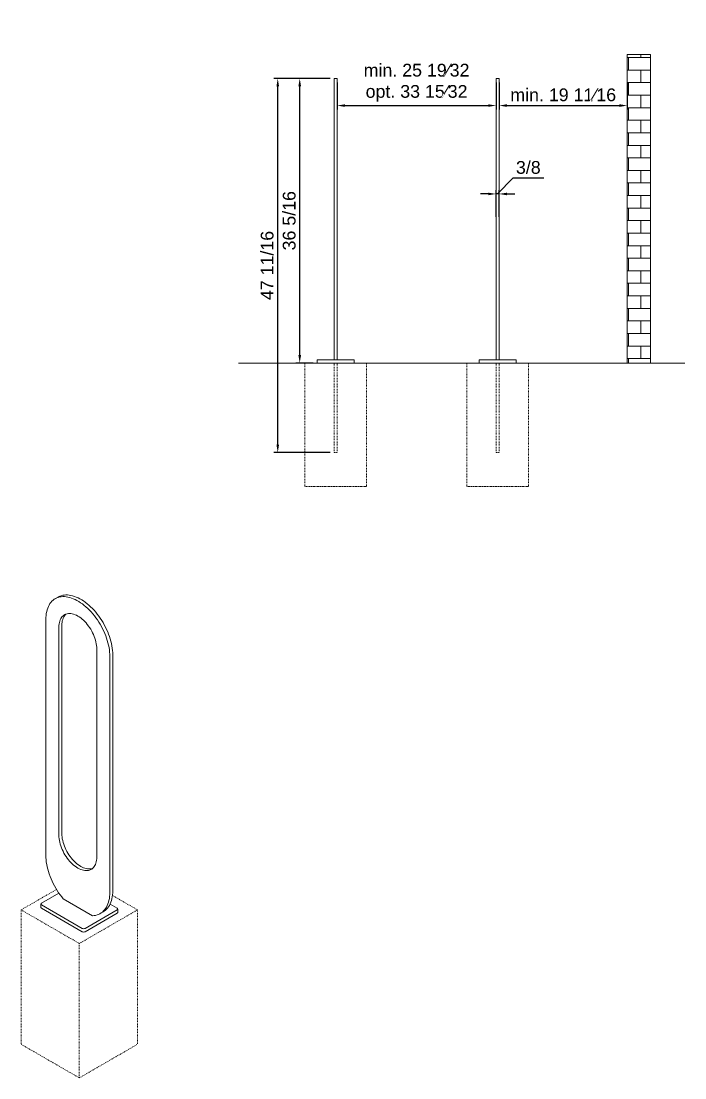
# Model space of a CAD drawing. Header units: inches. Extents: x -27 to 495, y -3 to 144.
# Drawn here: x 74.2 to 158.9, y -2.6 to 132.2 of the extents above; entities that cross this region are included whole.
import ezdxf

# ---------------------------------------------------------------- set-up
doc = ezdxf.new("R2010")
doc.units = ezdxf.units.IN
doc.linetypes.add('HIDDEN', pattern=[1.905, 1.27, -0.635])
for name, color, linetype, lineweight in [('ZANO_R', 7, 'Continuous', 0), ('ZANO_R_przerywana', 250, 'HIDDEN', 0), ('ZANO_W', 1, 'Continuous', 0)]:
    doc.layers.add(name, color=color, linetype=linetype, lineweight=lineweight)
doc.styles.get("Standard").update_dxf_attribs({"font": 'arial.ttf'})
doc.dimstyles.new('amerykanie', dxfattribs={"dimtxt": 50, "dimasz": 50, "dimexe": 0.5, "dimexo": 0.5, "dimgap": 1, "dimtad": 1, "dimdec": 0, "dimzin": 0, "dimlunit": 5, "dimtxsty": 'Standard', "dimcen": 0.09, "dimclrd": 1, "dimclre": 1, "dimclrt": 1, "dimazin": 0, "dimtfac": 1, "dimtdec": 0, "dimtmove": 0, "dimatfit": 3, "dimfxl": 1, "dimtzin": 0, "dimarcsym": 1})

# ---------------------------------------------------------------- blocks, each defined once
blk = doc.blocks.new('*D389')
at = {"layer": 'ZANO_W', "color": 1, "lineweight": -2}
for p, q in [((114.48, 124.42), (114.48, 120.96)), ((134.76, 124.42), (134.76, 120.96)), ((115.48, 121.46), (133.76, 121.46))]:
    blk.add_line(p, q, dxfattribs=at)
at = {"layer": 'ZANO_W', "color": 1}
for points in [[(115.48, 121.63), (115.48, 121.3), (114.48, 121.46)], [(133.76, 121.3), (133.76, 121.63), (134.76, 121.46)]]:
    blk.add_solid(points, dxfattribs=at)
at = {"layer": 'ZANO_W', "color": 1, "insert": (124.62, 124.38), "char_height": 1.625, "attachment_point": 5}
blk.add_mtext('min. 25 19⁄32\\Popt. 33 15⁄32', dxfattribs=at)
blk = doc.blocks.new('*D390')
at = {"layer": 'ZANO_W', "color": 1, "lineweight": -2}
for p, q in [((135.15, 124.42), (135.15, 120.96)), ((151.51, 124.42), (151.51, 120.96)), ((136.15, 121.46), (150.51, 121.46))]:
    blk.add_line(p, q, dxfattribs=at)
at = {"layer": 'ZANO_W', "color": 1}
for points in [[(136.15, 121.63), (136.15, 121.3), (135.15, 121.46)], [(150.51, 121.3), (150.51, 121.63), (151.51, 121.46)]]:
    blk.add_solid(points, dxfattribs=at)
at = {"layer": 'ZANO_W', "color": 1, "insert": (143.33, 122.82), "char_height": 1.625, "attachment_point": 5}
blk.add_mtext('min. 19 11⁄16', dxfattribs=at)
blk = doc.blocks.new('*D392')
at = {"layer": 'ZANO_W', "color": 1, "lineweight": -2}
for p, q in [((136.9, 112.22), (134.96, 110.19)), ((140.86, 112.22), (136.9, 112.22)), ((134.76, 107.27), (134.76, 110.69)), ((135.15, 107.27), (135.15, 110.69)), ((133.76, 110.19), (132.76, 110.19)), ((135.15, 110.19), (134.76, 110.19)), ((136.15, 110.19), (137.15, 110.19))]:
    blk.add_line(p, q, dxfattribs=at)
at = {"layer": 'ZANO_W', "color": 1}
for points in [[(133.76, 110.02), (133.76, 110.35), (134.76, 110.19)], [(136.15, 110.35), (136.15, 110.02), (135.15, 110.19)]]:
    blk.add_solid(points, dxfattribs=at)
at = {"layer": 'ZANO_W', "color": 1, "insert": (138.88, 113.56), "char_height": 1.625, "attachment_point": 5}
blk.add_mtext('3/8', dxfattribs=at)
blk = doc.blocks.new('*D393')
at = {"layer": 'ZANO_W', "color": 1, "lineweight": -2}
for p, q in [((113.59, 124.92), (109.21, 124.92)), ((109.71, 89.62), (109.71, 123.92)), ((111.42, 88.62), (109.21, 88.62))]:
    blk.add_line(p, q, dxfattribs=at)
at = {"layer": 'ZANO_W', "color": 1}
for points in [[(109.88, 123.92), (109.54, 123.92), (109.71, 124.92)], [(109.54, 89.62), (109.88, 89.62), (109.71, 88.62)]]:
    blk.add_solid(points, dxfattribs=at)
at = {"layer": 'ZANO_W', "color": 1, "insert": (108.37, 106.77), "char_height": 1.625, "attachment_point": 5, "rotation": 90}
blk.add_mtext('36 5/16', dxfattribs=at)
blk = doc.blocks.new('*D394')
at = {"layer": 'ZANO_W', "color": 1, "lineweight": -2}
for p, q in [((113.59, 124.92), (106.4, 124.92)), ((106.9, 78.2), (106.9, 123.92)), ((113.59, 77.2), (106.4, 77.2))]:
    blk.add_line(p, q, dxfattribs=at)
at = {"layer": 'ZANO_W', "color": 1}
for points in [[(107.07, 123.92), (106.74, 123.92), (106.9, 124.92)], [(106.74, 78.2), (107.07, 78.2), (106.9, 77.2)]]:
    blk.add_solid(points, dxfattribs=at)
at = {"layer": 'ZANO_W', "color": 1, "insert": (105.56, 101.06), "char_height": 1.625, "attachment_point": 5, "rotation": 90}
blk.add_mtext('47 11/16', dxfattribs=at)

msp = doc.modelspace()

# ---------------------------------------------------------------- hatches: boundary and pattern name
at = {"layer": 'ZANO_R', "ltscale": 10, "transparency": 33554559}
h = msp.add_hatch(dxfattribs=at)
h.set_pattern_fill('AR-B816', scale=0.007874)
h.set_pattern_definition([(0, (-293.1526, 113.1866), (0, 1.6), []), (90, (-293.1526, 113.1866), (-1.6, 1.6), [1.6, -1.6])])
h.paths.add_polyline_path([(151.50865, 127.98816), (151.50865, 88.61808), (154.4614, 88.61808), (154.4614, 127.98816)])

# ---------------------------------------------------------------- linework, layer by layer
at = {"layer": 'ZANO_R'}
for p, q in [((151.50865, 88.61808), (151.50865, 127.98816)), ((151.50865, 127.98816), (154.4614, 127.98816)), ((154.4614, 127.98816), (154.4614, 88.61808)), ((114.48332, 124.91729), (114.08961, 124.91729)), ((114.08961, 120.58658), (114.08961, 124.91729)), ((114.48332, 124.91729), (114.48332, 120.58658)), ((135.15279, 124.91729), (134.75909, 124.91729)), ((134.75909, 120.58658), (134.75909, 124.91729)), ((135.15279, 124.91729), (135.15279, 120.58658)), ((114.08961, 120.58658), (114.08961, 92.94879)), ((114.48332, 120.58658), (114.48332, 92.94879)), ((134.75909, 120.58658), (134.75909, 92.94879)), ((135.15279, 120.58658), (135.15279, 92.94879)), ((114.08961, 89.01178), (114.08961, 92.94879)), ((114.48332, 89.01178), (114.48332, 92.94879)), ((134.75909, 89.01178), (134.75909, 92.94879)), ((135.15279, 89.01178), (135.15279, 92.94879)), ((111.92426, 88.61808), (111.92426, 89.01178)), ((111.92426, 89.01178), (112.12111, 89.01178)), ((116.45182, 89.01178), (112.12111, 89.01178)), ((116.45182, 89.01178), (116.64867, 89.01178)), ((116.64867, 89.01178), (116.64867, 88.61808)), ((132.59373, 88.61808), (132.59373, 89.01178)), ((132.59373, 89.01178), (132.79058, 89.01178)), ((137.12129, 89.01178), (132.79058, 89.01178)), ((137.12129, 89.01178), (137.31814, 89.01178)), ((137.31814, 89.01178), (137.31814, 88.61808)), ((101.90295, 88.61808), (158.85791, 88.61808)), ((110.34946, 88.61808), (118.22347, 88.61808)), ((118.22347, 88.61808), (110.34946, 88.61808)), ((114.08961, 88.61808), (114.48332, 88.61808)), ((131.01893, 88.61808), (138.89295, 88.61808)), ((138.89295, 88.61808), (131.01893, 88.61808)), ((134.75909, 88.61808), (135.15279, 88.61808)), ((78.87936, 58.76276), (78.50818, 58.54848)), ((77.31205, 55.90475), (77.31205, 25.8149)), ((78.98238, 54.94049), (78.98238, 28.3654)), ((79.35357, 55.15477), (79.35357, 28.57968)), ((83.80778, 25.57976), (83.80778, 52.15484)), ((85.8493, 21.31501), (85.8493, 51.40486)), ((85.47811, 21.10073), (85.47811, 51.19058)), ((76.75527, 19.70854), (78.97298, 20.9888)), ((83.25101, 18.10144), (79.53916, 20.24424)), ((76.6784, 19.6014), (76.6784, 19.17277)), ((81.95186, 16.49434), (76.75527, 19.49426)), ((81.95186, 16.06571), (76.75527, 19.06563)), ((85.50383, 19.58656), (86.40607, 19.0657)), ((86.48295, 18.52993), (86.48295, 18.95856)), ((86.40607, 18.85142), (82.32304, 16.49434)), ((86.40607, 18.42279), (82.32304, 16.06571)), ((84.24574, 18.37689), (84.61692, 18.59117))]:
    msp.add_line(p, q, dxfattribs=at)
at = {"layer": 'ZANO_R', "flags": 128}
for points in [[(85.47811, 51.19058), (85.47145, 51.4636), (85.4515, 51.74341), (85.41831, 52.02911), (85.372, 52.31975), (85.31272, 52.61441), (85.24066, 52.91211), (85.15606, 53.21188), (85.05919, 53.51275), (84.95036, 53.81373), (84.82995, 54.11385), (84.69832, 54.41211), (84.55593, 54.70756), (84.40322, 54.99922), (84.2407, 55.28615), (84.0689, 55.56742), (83.88838, 55.84208), (83.69972, 56.10927), (83.50355, 56.3681), (83.3005, 56.61774), (83.09124, 56.85735), (82.87644, 57.08618), (82.65681, 57.30345), (82.43306, 57.50849), (82.20593, 57.7006), (81.97616, 57.87916), (81.74449, 58.0436), (81.51168, 58.19337), (81.27849, 58.32799), (81.04568, 58.44701), (80.81401, 58.55006), (80.58423, 58.63678), (80.3571, 58.70691), (80.13336, 58.76021), (79.91373, 58.79651), (79.69893, 58.81569), (79.48966, 58.81769), (79.28662, 58.80249), (79.09044, 58.77015), (78.90179, 58.72078), (78.72127, 58.65454), (78.54946, 58.57164), (78.38694, 58.47235), (78.23424, 58.35699), (78.09184, 58.22596), (77.96022, 58.07966), (77.8398, 57.91858), (77.73098, 57.74324), (77.6341, 57.55422), (77.5495, 57.35213), (77.47744, 57.13762), (77.41816, 56.91141), (77.37185, 56.67423), (77.33867, 56.42685), (77.31871, 56.17008), (77.31205, 55.90475)], [(78.87936, 58.76276), (78.92065, 58.78592), (79.09245, 58.86882), (79.27297, 58.93506), (79.46163, 58.98443), (79.6578, 59.01677), (79.86085, 59.03197), (80.07011, 59.02997), (80.28491, 59.01079), (80.50454, 58.97449), (80.72829, 58.9212), (80.95542, 58.85106), (81.18519, 58.76434), (81.41686, 58.66129), (81.64967, 58.54227), (81.88286, 58.40765), (82.11567, 58.25788), (82.34734, 58.09344), (82.57712, 57.91488), (82.80425, 57.72277), (83.02799, 57.51773), (83.24762, 57.30046), (83.46242, 57.07163), (83.67168, 56.83202), (83.87473, 56.58238), (84.0709, 56.32355), (84.25956, 56.05636), (84.44008, 55.7817), (84.61188, 55.50043), (84.7744, 55.2135), (84.92711, 54.92184), (85.06951, 54.62639), (85.20113, 54.32813), (85.32155, 54.02801), (85.43037, 53.72703), (85.52724, 53.42616), (85.61185, 53.12639), (85.68391, 52.82869), (85.74319, 52.53403), (85.7895, 52.24339), (85.82268, 51.95769), (85.84264, 51.67788), (85.8493, 51.40486)], [(83.80778, 52.15484), (83.80104, 52.36694), (83.78083, 52.58565), (83.74729, 52.80973), (83.70059, 53.03794), (83.641, 53.269), (83.56885, 53.50162), (83.48454, 53.7345), (83.38855, 53.96633), (83.28141, 54.19582), (83.16372, 54.42168), (83.03613, 54.64266), (82.89938, 54.85751), (82.7542, 55.06505), (82.60143, 55.26409), (82.44191, 55.45353), (82.27654, 55.63232), (82.10624, 55.79944), (81.93196, 55.95398), (81.75468, 56.09505), (81.57538, 56.22189), (81.39508, 56.33377), (81.21478, 56.43006), (81.03549, 56.51023), (80.85821, 56.57384), (80.68393, 56.62053), (80.51362, 56.65003), (80.34825, 56.66218), (80.18873, 56.65691), (80.03596, 56.63425), (79.89079, 56.59433), (79.75403, 56.53738), (79.62645, 56.46371), (79.50876, 56.37372), (79.40162, 56.26794), (79.30562, 56.14694), (79.22131, 56.0114), (79.14916, 55.86209), (79.08957, 55.69983), (79.04287, 55.52553), (79.00933, 55.34018), (78.98913, 55.1448), (78.98238, 54.94049)], [(79.8849, 56.5923), (79.87994, 56.588), (79.7728, 56.48222), (79.67681, 56.36122), (79.5925, 56.22568), (79.52035, 56.07637), (79.46076, 55.91411), (79.41406, 55.73981), (79.38051, 55.55446), (79.36031, 55.35908), (79.35357, 55.15477)], [(78.98238, 28.3654), (78.98913, 28.15331), (79.00933, 27.9346), (79.04287, 27.71052), (79.08957, 27.48231), (79.14916, 27.25125), (79.22131, 27.01863), (79.30562, 26.78575), (79.40162, 26.55392), (79.50876, 26.32443), (79.62645, 26.09857), (79.75403, 25.87759), (79.89079, 25.66273), (80.03596, 25.45521), (80.18873, 25.25616), (80.34825, 25.06672), (80.51362, 24.88793), (80.68393, 24.72081), (80.85821, 24.56627), (81.03549, 24.42519), (81.21478, 24.29836), (81.39508, 24.18648), (81.57538, 24.09019), (81.75468, 24.01001), (81.93196, 23.94641), (82.10624, 23.89972), (82.27654, 23.87022), (82.44191, 23.85807), (82.60143, 23.86334), (82.7542, 23.886), (82.89938, 23.92591), (83.03613, 23.98287), (83.16372, 24.05654), (83.28141, 24.14653), (83.38855, 24.25231), (83.48454, 24.37332), (83.56885, 24.50885), (83.641, 24.65817), (83.70059, 24.82042), (83.74729, 24.99472), (83.78083, 25.18007), (83.80104, 25.37545), (83.80778, 25.57976)], [(79.35357, 28.57968), (79.36031, 28.36759), (79.38051, 28.14888), (79.41406, 27.9248), (79.46076, 27.69659), (79.52035, 27.46553), (79.5925, 27.23291), (79.67681, 27.00003), (79.7728, 26.7682), (79.87994, 26.53871), (79.99763, 26.31285), (80.12521, 26.09187), (80.26197, 25.87701), (80.40714, 25.66949), (80.55992, 25.47044), (80.71944, 25.281), (80.88481, 25.10221), (81.05511, 24.93509), (81.22939, 24.78055), (81.40667, 24.63947), (81.58596, 24.51264), (81.76627, 24.40076), (81.94657, 24.30447), (82.12586, 24.22429), (82.30314, 24.16069), (82.47742, 24.114), (82.64772, 24.0845), (82.8131, 24.07235), (82.97262, 24.07762), (83.12539, 24.10028), (83.27056, 24.14019), (83.27645, 24.14224)], [(79.53916, 20.24291), (79.33132, 20.4998), (79.13056, 20.76603), (78.93753, 21.04073), (78.75285, 21.32302), (78.57711, 21.61199), (78.41089, 21.9067), (78.25473, 22.2062), (78.10913, 22.50951), (77.97456, 22.81566), (77.85145, 23.12366), (77.74021, 23.43251), (77.64119, 23.74121), (77.55472, 24.04876), (77.48107, 24.35416), (77.42049, 24.65644), (77.37316, 24.95461), (77.33925, 25.2477), (77.31886, 25.53477), (77.31205, 25.8149)], [(85.47811, 21.10073), (85.47131, 20.82846), (85.45092, 20.56494), (85.417, 20.311), (85.36968, 20.06747), (85.30909, 19.83515), (85.23544, 19.61477), (85.14897, 19.40706), (85.04996, 19.21268), (84.93871, 19.03227), (84.81561, 18.86641), (84.68104, 18.71563), (84.53543, 18.58043), (84.37927, 18.46123), (84.21305, 18.35843), (84.03732, 18.27236), (83.85264, 18.2033), (83.6596, 18.15147), (83.45884, 18.11703), (83.25101, 18.10011)], [(85.8493, 21.31501), (85.84249, 21.04274), (85.8221, 20.77922), (85.78819, 20.52528), (85.74086, 20.28175), (85.68028, 20.04943), (85.60663, 19.82905), (85.52016, 19.62134), (85.42114, 19.42696), (85.3099, 19.24655), (85.18679, 19.08069), (85.05222, 18.92991), (84.90662, 18.79471), (84.75046, 18.67551), (84.61692, 18.59117)]]:
    msp.add_lwpolyline(points, dxfattribs=at)
at = {"layer": 'ZANO_R'}
for centre, radius, start, end in [((76.80975, 19.18587), 0.132, 185.6935945, 245.6263386), ((76.79593, 19.6014), 0.1146, 110.7823904, 249.2176096), ((86.36541, 18.95856), 0.1146, 290.7831978, 69.2168022), ((86.35159, 18.54303), 0.13201, 294.3749457, 354.3038272), ((82.13745, 16.85252), 0.40341, 242.6091017, 297.3908983), ((82.13745, 16.42389), 0.40341, 242.6091017, 297.3908983)]:
    msp.add_arc(centre, radius, start, end, dxfattribs=at)
at = {"layer": 'ZANO_R_przerywana', "ltscale": 0.05}
for p, q in [((110.34946, 88.61808), (110.34946, 72.87004)), ((110.34946, 88.61808), (110.34946, 72.87004)), ((114.08961, 77.20075), (114.08961, 88.61808)), ((114.48332, 77.20075), (114.48332, 88.61808)), ((118.22347, 88.61808), (118.22347, 72.87004)), ((118.22347, 88.61808), (118.22347, 72.87004)), ((131.01893, 88.61808), (131.01893, 72.87004)), ((131.01893, 88.61808), (131.01893, 72.87004)), ((134.75909, 77.20075), (134.75909, 88.61808)), ((135.15279, 77.20075), (135.15279, 88.61808)), ((138.89295, 88.61808), (138.89295, 72.87004)), ((138.89295, 88.61808), (138.89295, 72.87004)), ((114.08961, 77.20075), (114.48332, 77.20075)), ((134.75909, 77.20075), (135.15279, 77.20075)), ((110.34946, 72.87004), (118.22347, 72.87004)), ((118.22347, 72.87004), (110.34946, 72.87004)), ((131.01893, 72.87004), (138.89295, 72.87004)), ((138.89295, 72.87004), (131.01893, 72.87004)), ((78.66997, 21.45664), (74.15698, 18.85135)), ((89.00437, 18.85135), (85.81237, 20.69405)), ((74.15698, 18.85135), (81.58067, 14.56574)), ((74.15698, 18.85135), (74.15698, 1.70614)), ((81.58067, 14.56574), (89.00437, 18.85135)), ((89.00437, 18.85135), (89.00437, 1.70613)), ((81.58067, 14.56574), (81.58067, -2.57947)), ((74.15698, 1.70614), (81.58067, -2.57947)), ((81.58067, -2.57947), (89.00437, 1.70613))]:
    msp.add_line(p, q, dxfattribs=at)

# ---------------------------------------------------------------- dimensions: what is measured, and where the dimension line sits
at = {"layer": 'ZANO_W'}
for base, p1, p2, text, picture, middle in [((134.75909, 121.46372), (114.48332, 124.91729), (134.75909, 124.91729), 'min. 25 19⁄32\\Popt. 33 15⁄32', '*D389', (124.6212, 124.38367)), ((151.50865, 121.46372), (135.15279, 124.91729), (151.50865, 124.91729), 'min. 19 11⁄16', '*D390', (143.33072, 122.82167))]:
    dim = msp.add_linear_dim(base=base, p1=p1, p2=p2, text=text, dimstyle='amerykanie', override={"dimtxt": 1.625, "dimasz": 1, "dimgap": 0.5, "dimdec": 4, "dimtxsty": 'Standard', "dimaunit": 1, "dimadec": 1, "dimtdec": 4, "dimtmove": 1, "dimfrac": 2}, dxfattribs=at)
    dim.commit()
    dim.dimension.update_dxf_attribs({"geometry": picture, "text_midpoint": middle})
for base, p1, picture, middle in [((106.90197, 124.91729), (114.08961, 77.20075), '*D394', (105.56176, 101.05902)), ((109.7116, 124.91729), (111.92426, 88.61808), '*D393', (108.37084, 106.76769))]:
    dim = msp.add_linear_dim(base=base, p1=p1, p2=(114.08961, 124.91729), angle=90, dimstyle='amerykanie', override={"dimtxt": 1.625, "dimasz": 1, "dimgap": 0.5, "dimdec": 4, "dimaunit": 1, "dimadec": 1, "dimtdec": 4, "dimtmove": 1, "dimfrac": 2}, dxfattribs=at)
    dim.commit()
    dim.dimension.update_dxf_attribs({"geometry": picture, "text_midpoint": middle})
dim = msp.add_linear_dim(base=(134.75909, 110.18703), p1=(135.15279, 106.76769), p2=(134.75909, 106.76769), dimstyle='amerykanie', override={"dimtxt": 1.625, "dimasz": 1, "dimgap": 0.5, "dimdec": 4, "dimaunit": 1, "dimadec": 1, "dimtdec": 4, "dimtmove": 1, "dimfrac": 2}, dxfattribs=at)
dim.commit()
dim.dimension.update_dxf_attribs({"geometry": '*D392', "text_midpoint": (137.39638, 112.22078), "dimtype": 160})

doc.saveas('drawing.dxf')
